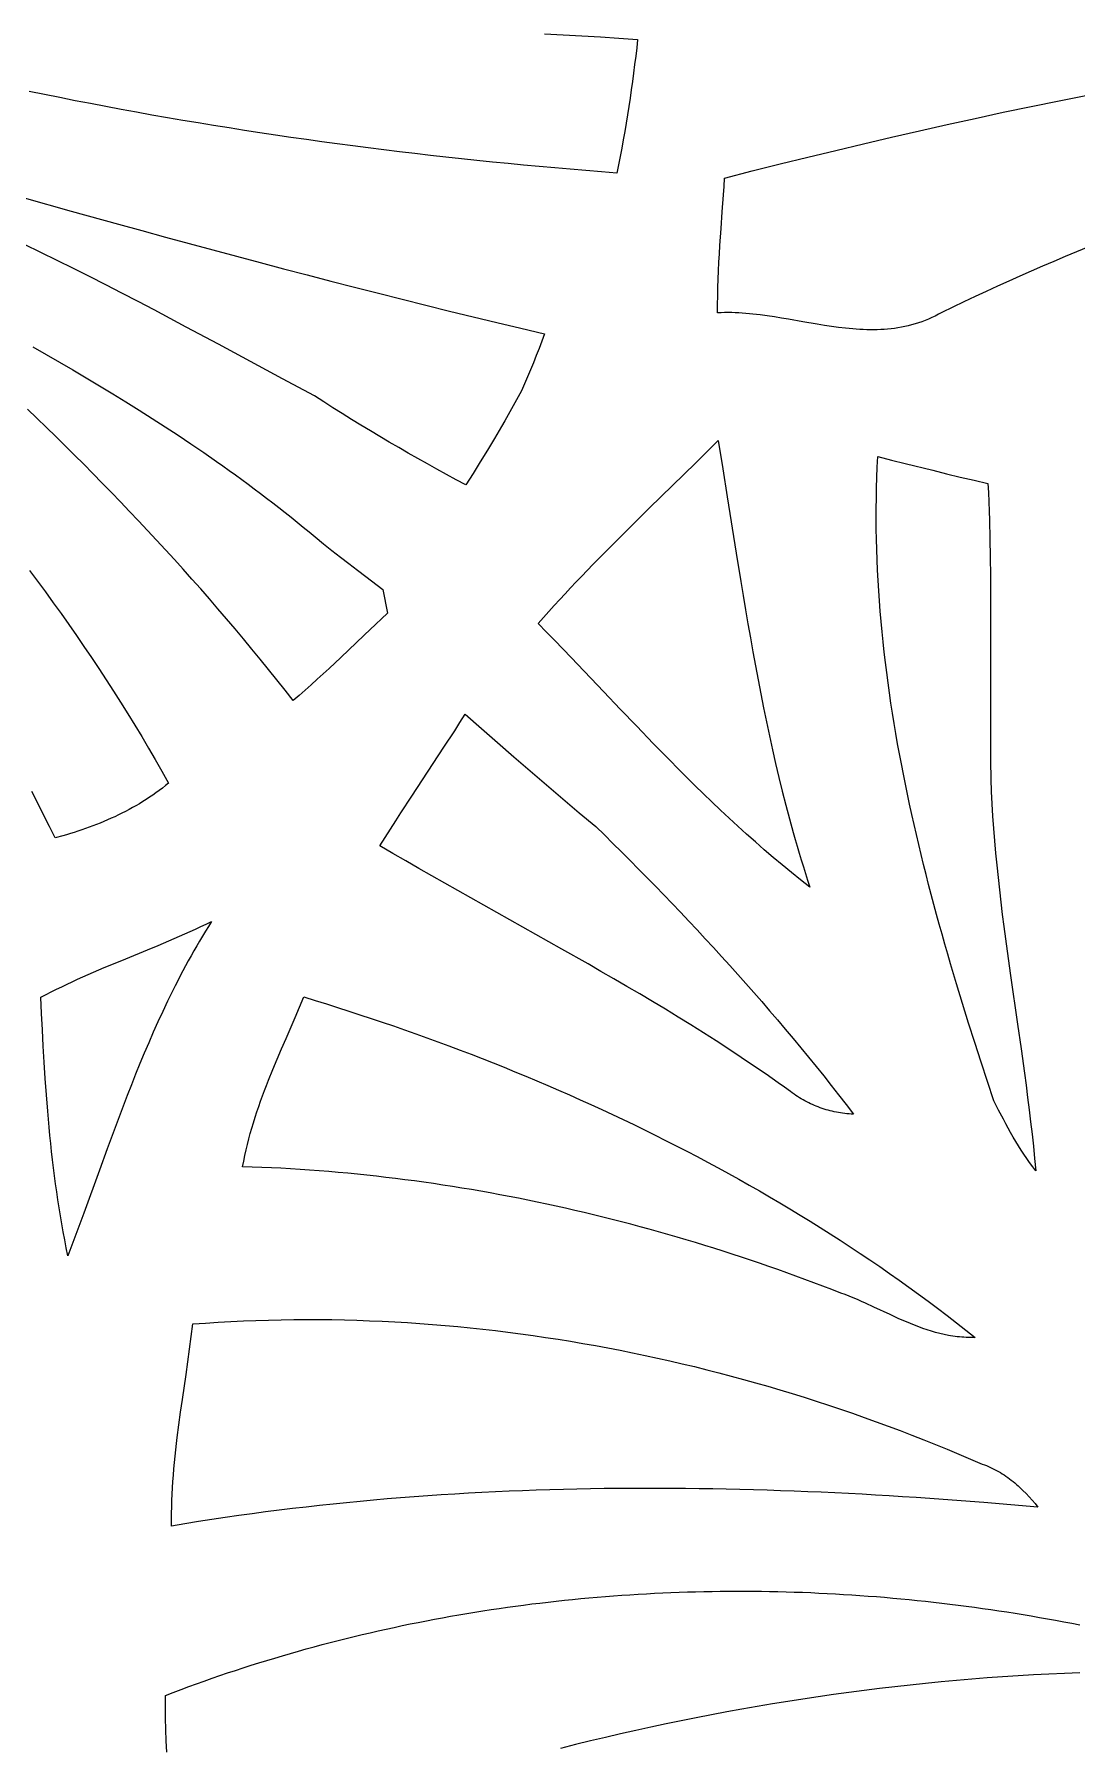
# Model space of a CAD drawing. Extents: x 138 to 547, y 3 to 737.
# Drawn here: x 371.9 to 429.9, y 589.6 to 684.8 of the extents above; entities that cross this region are included whole.
import ezdxf

# ---------------------------------------------------------------- set-up
doc = ezdxf.new("R2010")
doc.units = 0
doc.layers.add('LAYER_1', color=18, linetype='CONTINUOUS')

msp = doc.modelspace()

# ---------------------------------------------------------------- linework, layer by layer
at = {"layer": 'LAYER_1'}
for points in [[(400.271, 684.838), (401.31, 684.781), (402.349, 684.721), (403.388, 684.658), (404.426, 684.591), (405.464, 684.519), (405.411, 684.051), (405.355, 683.583), (405.297, 683.116), (405.236, 682.65), (405.173, 682.184), (405.108, 681.718), (405.04, 681.253), (404.969, 680.789), (404.896, 680.325), (404.82, 679.861), (404.742, 679.398), (404.662, 678.935), (404.578, 678.473), (404.492, 678.01), (404.404, 677.549), (404.313, 677.087), (403.446, 677.154), (402.58, 677.223), (401.714, 677.296), (400.848, 677.371), (399.982, 677.448), (399.117, 677.529), (398.251, 677.612), (397.386, 677.697), (396.521, 677.786), (395.656, 677.878), (394.791, 677.972), (393.927, 678.069), (393.063, 678.169), (392.199, 678.271), (391.336, 678.377), (390.473, 678.485), (389.61, 678.596), (388.747, 678.711), (387.885, 678.828), (387.024, 678.948), (386.162, 679.071), (385.301, 679.197), (384.441, 679.326), (383.581, 679.458), (382.721, 679.593), (381.862, 679.731), (381.003, 679.872), (380.145, 680.016), (379.287, 680.163), (378.43, 680.313), (377.573, 680.466), (376.717, 680.623), (375.861, 680.783), (375.006, 680.945), (374.152, 681.111), (373.298, 681.28), (372.444, 681.453), (371.592, 681.628)], [(430.517, 672.968), (429.885, 672.704), (429.255, 672.438), (428.625, 672.169), (427.997, 671.898), (427.369, 671.623), (426.743, 671.346), (426.118, 671.066), (425.494, 670.783), (424.871, 670.498), (424.249, 670.21), (423.628, 669.918), (423.008, 669.624), (422.39, 669.327), (422.207, 669.225), (422.023, 669.129), (421.838, 669.04), (421.653, 668.957), (421.467, 668.88), (421.28, 668.81), (421.093, 668.745), (420.905, 668.686), (420.716, 668.633), (420.527, 668.585), (420.337, 668.542), (420.147, 668.504), (419.956, 668.471), (419.765, 668.443), (419.573, 668.42), (419.381, 668.4), (419.188, 668.385), (418.995, 668.374), (418.801, 668.367), (418.607, 668.364), (418.413, 668.364), (418.218, 668.367), (418.023, 668.374), (417.827, 668.384), (417.631, 668.396), (417.435, 668.411), (417.239, 668.429), (417.042, 668.449), (416.648, 668.495), (416.253, 668.549), (415.857, 668.609), (415.46, 668.673), (414.665, 668.811), (413.87, 668.95), (413.472, 669.018), (413.074, 669.082), (412.677, 669.141), (412.28, 669.194), (412.081, 669.218), (411.883, 669.239), (411.685, 669.259), (411.488, 669.276), (411.29, 669.29), (411.093, 669.302), (410.896, 669.311), (410.699, 669.317), (410.502, 669.32), (410.306, 669.319), (410.11, 669.315), (409.914, 669.307), (409.914, 669.775), (409.92, 670.244), (409.931, 670.712), (409.947, 671.18), (409.967, 671.649), (409.99, 672.117), (410.017, 672.585), (410.047, 673.053), (410.111, 673.99), (410.178, 674.928), (410.244, 675.867), (410.275, 676.337), (410.304, 676.808), (411.848, 677.202), (413.394, 677.59), (414.941, 677.972), (416.49, 678.348), (418.04, 678.718), (419.592, 679.081), (421.145, 679.437), (422.7, 679.786), (424.257, 680.128), (425.814, 680.463), (427.374, 680.791), (428.935, 681.111), (430.497, 681.424)], [(371.319, 675.705), (373.939, 674.971), (376.562, 674.243), (377.874, 673.882), (379.187, 673.524), (380.5, 673.167), (381.814, 672.813), (383.129, 672.461), (384.444, 672.111), (385.76, 671.764), (387.076, 671.419), (388.393, 671.077), (389.711, 670.737), (391.03, 670.401), (392.349, 670.067), (393.669, 669.736), (394.99, 669.409), (396.312, 669.084), (397.634, 668.763), (398.957, 668.445), (400.282, 668.13), (400.131, 667.726), (399.978, 667.326), (399.822, 666.928), (399.664, 666.533), (399.501, 666.141), (399.336, 665.75), (399.165, 665.361), (398.991, 664.973), (398.811, 664.637), (398.63, 664.302), (398.445, 663.969), (398.259, 663.638), (398.07, 663.307), (397.88, 662.978), (397.494, 662.323), (397.102, 661.671), (396.706, 661.022), (396.307, 660.375), (395.907, 659.73), (395.368, 660.018), (394.83, 660.309), (394.294, 660.603), (393.76, 660.9), (393.227, 661.2), (392.695, 661.503), (392.165, 661.808), (391.637, 662.117), (391.111, 662.428), (390.586, 662.742), (390.063, 663.059), (389.541, 663.379), (389.021, 663.701), (388.503, 664.026), (387.987, 664.354), (387.472, 664.683), (385.691, 665.64), (383.909, 666.6), (382.127, 667.56), (380.341, 668.516), (379.447, 668.992), (378.552, 669.465), (377.656, 669.935), (376.757, 670.402), (375.858, 670.865), (374.956, 671.324), (374.053, 671.779), (373.147, 672.228), (372.239, 672.671), (371.329, 673.109)], [(371.791, 667.423), (372.539, 666.996), (373.286, 666.565), (374.03, 666.131), (374.772, 665.693), (375.512, 665.251), (376.249, 664.804), (376.982, 664.352), (377.713, 663.895), (378.441, 663.433), (379.165, 662.966), (379.886, 662.493), (380.602, 662.013), (381.315, 661.528), (382.024, 661.036), (382.376, 660.787), (382.728, 660.537), (383.078, 660.285), (383.428, 660.031), (383.776, 659.776), (384.122, 659.518), (384.468, 659.259), (384.812, 658.998), (385.155, 658.735), (385.497, 658.47), (385.838, 658.203), (386.177, 657.933), (386.514, 657.662), (386.851, 657.389), (387.185, 657.113), (387.519, 656.836), (387.983, 656.461), (388.45, 656.09), (388.918, 655.721), (389.389, 655.355), (389.861, 654.991), (390.333, 654.63), (391.281, 653.911), (391.54, 652.589), (391.212, 652.286), (390.885, 651.981), (390.234, 651.367), (388.937, 650.135), (388.286, 649.523), (387.958, 649.219), (387.629, 648.917), (387.298, 648.617), (386.965, 648.319), (386.63, 648.025), (386.291, 647.733), (385.839, 648.313), (385.383, 648.889), (384.924, 649.463), (384.461, 650.033), (383.996, 650.601), (383.527, 651.165), (383.056, 651.727), (382.582, 652.286), (382.104, 652.843), (381.624, 653.396), (381.141, 653.947), (380.655, 654.495), (380.167, 655.041), (379.676, 655.584), (379.182, 656.124), (378.686, 656.662), (378.187, 657.197), (377.686, 657.73), (377.183, 658.261), (376.677, 658.789), (376.169, 659.315), (375.659, 659.838), (375.146, 660.359), (374.632, 660.878), (374.115, 661.395), (373.596, 661.91), (373.076, 662.422), (372.553, 662.933), (372.029, 663.441), (371.503, 663.947)], [(371.605, 654.965), (372.052, 654.372), (372.494, 653.776), (372.933, 653.177), (373.367, 652.575), (373.798, 651.969), (374.224, 651.36), (374.645, 650.748), (375.062, 650.132), (375.475, 649.513), (375.884, 648.891), (376.288, 648.266), (376.687, 647.637), (377.082, 647.005), (377.472, 646.37), (377.858, 645.732), (378.239, 645.091), (378.615, 644.446), (378.987, 643.798), (379.354, 643.147), (379.182, 643.006), (379.008, 642.869), (378.831, 642.734), (378.652, 642.603), (378.472, 642.476), (378.289, 642.351), (378.104, 642.23), (377.917, 642.112), (377.729, 641.997), (377.538, 641.885), (377.346, 641.776), (377.153, 641.67), (376.958, 641.567), (376.761, 641.466), (376.563, 641.369), (376.363, 641.274), (376.163, 641.182), (375.961, 641.092), (375.757, 641.005), (375.553, 640.921), (375.348, 640.839), (375.142, 640.76), (374.935, 640.683), (374.727, 640.608), (374.519, 640.535), (374.31, 640.465), (374.1, 640.397), (373.89, 640.331), (373.679, 640.267), (373.468, 640.206), (373.045, 640.088), (372.724, 640.736), (372.399, 641.381), (372.07, 642.025), (371.737, 642.667)], [(379.248, 589.223), (379.221, 589.855), (379.202, 590.487), (379.189, 591.119), (379.184, 591.752), (379.184, 592.068), (379.187, 592.385), (379.616, 592.549), (380.046, 592.711), (380.476, 592.87), (380.908, 593.027), (381.34, 593.181), (381.773, 593.333), (382.207, 593.483), (382.641, 593.63), (383.076, 593.775), (383.512, 593.917), (383.948, 594.057), (384.385, 594.195), (384.823, 594.33), (385.262, 594.463), (385.701, 594.593), (386.14, 594.721), (386.581, 594.847), (387.022, 594.97), (387.463, 595.091), (387.905, 595.209), (388.348, 595.325), (388.792, 595.439), (389.235, 595.551), (389.68, 595.66), (390.125, 595.766), (390.57, 595.871), (391.016, 595.973), (391.463, 596.072), (391.91, 596.169), (392.357, 596.264), (392.805, 596.357), (393.253, 596.447), (393.702, 596.535), (394.151, 596.621), (394.601, 596.704), (395.051, 596.785), (395.502, 596.864), (395.953, 596.94), (396.404, 597.014), (396.856, 597.086), (397.308, 597.155), (397.76, 597.222), (398.213, 597.287), (398.666, 597.35), (399.119, 597.41), (399.573, 597.468), (400.026, 597.523), (400.481, 597.577), (400.935, 597.628), (401.39, 597.677), (401.845, 597.723), (402.3, 597.767), (402.755, 597.809), (403.211, 597.849), (403.667, 597.887), (404.123, 597.922), (404.579, 597.955), (405.036, 597.985), (405.492, 598.014), (405.949, 598.04), (406.406, 598.064), (406.863, 598.086), (407.32, 598.105), (407.777, 598.123), (408.234, 598.138), (408.692, 598.151), (409.149, 598.161), (409.607, 598.17), (410.064, 598.176), (410.522, 598.18), (410.979, 598.182), (411.437, 598.181), (411.895, 598.178), (412.352, 598.174), (412.81, 598.167), (413.267, 598.157), (413.725, 598.146), (414.182, 598.132), (414.64, 598.117), (415.097, 598.099), (415.554, 598.078), (416.012, 598.056), (416.469, 598.032), (416.926, 598.005), (417.382, 597.976), (417.839, 597.945), (418.296, 597.912), (418.752, 597.877), (419.208, 597.84), (419.664, 597.8), (420.12, 597.758), (420.576, 597.714), (421.031, 597.668), (421.486, 597.62), (421.941, 597.57), (422.396, 597.518), (422.851, 597.463), (423.305, 597.407), (423.759, 597.348), (424.212, 597.287), (424.666, 597.224), (425.118, 597.159), (425.571, 597.092), (426.023, 597.023), (426.475, 596.951), (426.927, 596.878), (427.378, 596.802), (427.829, 596.725), (428.28, 596.645), (428.73, 596.563), (429.179, 596.479), (429.629, 596.393), (430.077, 596.305)], [(430.076, 593.644), (429.217, 593.609), (428.357, 593.569), (427.498, 593.523), (426.639, 593.472), (425.781, 593.415), (424.923, 593.352), (424.065, 593.284), (423.208, 593.21), (422.351, 593.131), (421.495, 593.047), (420.64, 592.957), (419.785, 592.862), (418.93, 592.761), (418.076, 592.655), (417.223, 592.543), (416.37, 592.427), (415.519, 592.304), (414.667, 592.177), (413.817, 592.044), (412.967, 591.906), (412.118, 591.763), (411.27, 591.615), (410.423, 591.461), (409.577, 591.303), (408.731, 591.139), (407.886, 590.97), (407.043, 590.795), (406.2, 590.616), (405.358, 590.432), (404.518, 590.243), (403.678, 590.048), (402.839, 589.849), (402.002, 589.644), (401.165, 589.435)]]:
    msp.add_lwpolyline(points, dxfattribs=at)
for points in [[(415.05, 637.356), (414.791, 637.558), (414.533, 637.76), (414.021, 638.171), (413.513, 638.587), (413.01, 639.008), (412.511, 639.435), (412.017, 639.867), (411.526, 640.304), (411.039, 640.746), (410.556, 641.191), (410.076, 641.641), (409.599, 642.095), (409.124, 642.552), (408.653, 643.012), (408.184, 643.475), (407.717, 643.941), (407.253, 644.409), (406.79, 644.88), (406.329, 645.352), (405.41, 646.301), (404.496, 647.255), (403.584, 648.212), (401.761, 650.123), (400.847, 651.074), (400.388, 651.547), (399.928, 652.018), (400.224, 652.355), (400.523, 652.689), (400.823, 653.022), (401.125, 653.352), (401.429, 653.681), (401.734, 654.008), (402.041, 654.333), (402.35, 654.657), (402.971, 655.3), (403.596, 655.938), (404.226, 656.571), (404.859, 657.201), (405.495, 657.829), (406.132, 658.454), (407.409, 659.701), (408.684, 660.948), (409.319, 661.574), (409.952, 662.202), (410.205, 660.634), (410.454, 659.065), (410.952, 655.926), (411.206, 654.357), (411.335, 653.573), (411.467, 652.79), (411.601, 652.007), (411.737, 651.225), (411.877, 650.444), (412.02, 649.663), (412.167, 648.884), (412.318, 648.105), (412.474, 647.328), (412.634, 646.551), (412.799, 645.776), (412.97, 645.002), (413.146, 644.23), (413.329, 643.459), (413.518, 642.69), (413.714, 641.922), (413.917, 641.156), (414.127, 640.392), (414.235, 640.011), (414.345, 639.63), (414.458, 639.25), (414.572, 638.87), (414.688, 638.491), (414.807, 638.112), (414.927, 637.734)], [(427.628, 621.574), (427.454, 621.797), (427.285, 622.024), (427.121, 622.254), (426.962, 622.487), (426.808, 622.724), (426.658, 622.963), (426.512, 623.205), (426.369, 623.449), (426.228, 623.696), (426.091, 623.944), (425.955, 624.193), (425.822, 624.444), (425.558, 624.948), (425.296, 625.455), (424.937, 626.535), (424.581, 627.619), (424.23, 628.705), (423.884, 629.794), (423.544, 630.887), (423.211, 631.982), (422.885, 633.08), (422.724, 633.63), (422.566, 634.181), (422.41, 634.733), (422.256, 635.285), (422.104, 635.838), (421.954, 636.391), (421.807, 636.946), (421.662, 637.5), (421.52, 638.056), (421.38, 638.612), (421.244, 639.169), (421.11, 639.726), (420.978, 640.284), (420.85, 640.843), (420.725, 641.402), (420.602, 641.962), (420.483, 642.522), (420.368, 643.083), (420.255, 643.645), (420.146, 644.207), (420.04, 644.77), (419.938, 645.333), (419.84, 645.897), (419.745, 646.461), (419.654, 647.026), (419.567, 647.591), (419.483, 648.157), (419.404, 648.724), (419.329, 649.291), (419.258, 649.858), (419.191, 650.426), (419.129, 650.995), (419.071, 651.564), (419.017, 652.133), (418.968, 652.703), (418.924, 653.274), (418.884, 653.845), (418.849, 654.416), (418.819, 654.988), (418.794, 655.56), (418.774, 656.132), (418.759, 656.706), (418.749, 657.279), (418.745, 657.853), (418.745, 658.427), (418.751, 659.002), (418.763, 659.577), (418.78, 660.153), (418.803, 660.728), (418.831, 661.305), (419.597, 661.118), (420.363, 660.928), (421.893, 660.546), (422.659, 660.358), (423.425, 660.172), (424.193, 659.992), (424.962, 659.818), (424.985, 659.304), (425.006, 658.79), (425.024, 658.276), (425.041, 657.762), (425.067, 656.733), (425.086, 655.705), (425.099, 654.676), (425.107, 653.647), (425.11, 652.618), (425.111, 651.589), (425.101, 647.474), (425.1, 646.445), (425.103, 645.417), (425.109, 644.388), (425.12, 643.36), (425.148, 642.674), (425.183, 641.988), (425.225, 641.302), (425.273, 640.618), (425.328, 639.934), (425.389, 639.25), (425.454, 638.567), (425.525, 637.884), (425.601, 637.202), (425.68, 636.521), (425.764, 635.839), (425.85, 635.158), (425.94, 634.478), (426.031, 633.798), (426.221, 632.438), (426.611, 629.721), (426.805, 628.363), (426.993, 627.006), (427.084, 626.327), (427.173, 625.649), (427.259, 624.97), (427.341, 624.291), (427.42, 623.612), (427.494, 622.933), (427.564, 622.254)], [(417.476, 624.722), (417.354, 624.728), (417.233, 624.737), (417.114, 624.747), (416.994, 624.76), (416.876, 624.775), (416.758, 624.792), (416.642, 624.812), (416.526, 624.833), (416.411, 624.856), (416.296, 624.882), (416.183, 624.91), (416.07, 624.94), (415.958, 624.972), (415.847, 625.006), (415.736, 625.042), (415.626, 625.08), (415.518, 625.121), (415.409, 625.163), (415.302, 625.208), (415.195, 625.255), (415.09, 625.303), (414.984, 625.354), (414.88, 625.407), (414.776, 625.462), (414.674, 625.519), (414.571, 625.578), (414.47, 625.639), (414.369, 625.702), (414.269, 625.768), (414.17, 625.835), (414.072, 625.904), (413.974, 625.975), (413.635, 626.22), (413.294, 626.462), (412.953, 626.703), (412.61, 626.942), (411.922, 627.414), (411.23, 627.88), (410.535, 628.339), (409.836, 628.793), (409.133, 629.241), (408.428, 629.684), (407.72, 630.121), (407.009, 630.555), (406.296, 630.984), (405.581, 631.409), (404.863, 631.831), (404.144, 632.25), (403.423, 632.666), (402.701, 633.079), (401.253, 633.9), (399.802, 634.716), (396.898, 636.342), (395.447, 637.159), (394.723, 637.569), (394, 637.981), (393.278, 638.395), (392.558, 638.811), (391.839, 639.231), (391.122, 639.653), (391.411, 640.116), (391.703, 640.577), (391.996, 641.036), (392.291, 641.495), (392.887, 642.409), (393.486, 643.32), (394.685, 645.144), (395.28, 646.059), (395.575, 646.519), (395.869, 646.979), (396.765, 646.185), (397.665, 645.393), (398.567, 644.605), (399.473, 643.82), (400.382, 643.039), (401.295, 642.263), (402.212, 641.492), (403.133, 640.725), (403.612, 640.256), (404.09, 639.785), (404.566, 639.312), (405.04, 638.837), (405.513, 638.361), (405.984, 637.883), (406.453, 637.403), (406.921, 636.921), (407.386, 636.438), (407.85, 635.952), (408.312, 635.465), (408.772, 634.976), (409.229, 634.484), (409.685, 633.991), (410.138, 633.496), (410.59, 632.998), (411.039, 632.499), (411.486, 631.997), (411.93, 631.493), (412.372, 630.986), (412.812, 630.478), (413.249, 629.967), (413.684, 629.453), (414.116, 628.938), (414.546, 628.42), (414.973, 627.899), (415.397, 627.376), (415.819, 626.85), (416.237, 626.322), (416.653, 625.791), (417.066, 625.258)], [(381.741, 635.435), (381.572, 635.167), (381.405, 634.896), (381.241, 634.625), (381.079, 634.353), (380.919, 634.079), (380.761, 633.804), (380.606, 633.529), (380.453, 633.252), (380.302, 632.974), (380.153, 632.695), (380.005, 632.415), (379.86, 632.134), (379.717, 631.853), (379.575, 631.57), (379.297, 631.002), (379.026, 630.431), (378.761, 629.857), (378.502, 629.279), (378.249, 628.699), (378.001, 628.117), (377.757, 627.532), (377.518, 626.945), (377.283, 626.356), (377.052, 625.765), (376.823, 625.173), (376.598, 624.58), (376.375, 623.985), (375.935, 622.793), (375.5, 621.599), (374.634, 619.212), (374.196, 618.021), (373.975, 617.427), (373.751, 616.835), (373.661, 617.278), (373.575, 617.721), (373.492, 618.166), (373.413, 618.611), (373.337, 619.056), (373.265, 619.502), (373.196, 619.949), (373.13, 620.396), (373.067, 620.844), (373.008, 621.293), (372.951, 621.741), (372.897, 622.19), (372.846, 622.64), (372.797, 623.09), (372.751, 623.54), (372.707, 623.991), (372.665, 624.442), (372.626, 624.893), (372.553, 625.797), (372.488, 626.701), (372.43, 627.606), (372.377, 628.511), (372.33, 629.416), (372.286, 630.321), (372.246, 631.226), (372.535, 631.378), (372.824, 631.526), (373.115, 631.671), (373.407, 631.813), (373.7, 631.953), (373.994, 632.09), (374.289, 632.225), (374.585, 632.358), (375.179, 632.619), (375.775, 632.873), (376.373, 633.124), (376.973, 633.371), (378.174, 633.864), (378.773, 634.112), (379.372, 634.364), (379.968, 634.621), (380.562, 634.884), (380.858, 635.018), (381.153, 635.155), (381.447, 635.294)], [(424.256, 612.298), (424.129, 612.295), (424.002, 612.294), (423.876, 612.296), (423.751, 612.3), (423.626, 612.306), (423.502, 612.315), (423.378, 612.326), (423.255, 612.34), (423.132, 612.355), (423.01, 612.373), (422.888, 612.392), (422.767, 612.413), (422.526, 612.462), (422.287, 612.517), (422.05, 612.58), (421.814, 612.648), (421.579, 612.722), (421.346, 612.801), (421.114, 612.885), (420.883, 612.973), (420.653, 613.066), (420.423, 613.161), (420.195, 613.259), (419.967, 613.36), (419.513, 613.568), (418.607, 613.991), (418.153, 614.199), (417.926, 614.301), (417.698, 614.401), (417.469, 614.498), (417.24, 614.592), (417.01, 614.682), (416.779, 614.768), (416.279, 614.962), (415.779, 615.154), (415.277, 615.343), (414.775, 615.529), (414.272, 615.714), (413.768, 615.895), (413.263, 616.075), (412.758, 616.251), (412.251, 616.426), (411.744, 616.597), (411.236, 616.767), (410.727, 616.933), (410.218, 617.097), (409.707, 617.259), (409.196, 617.418), (408.684, 617.575), (408.171, 617.728), (407.658, 617.88), (407.144, 618.028), (406.629, 618.174), (406.114, 618.318), (405.598, 618.458), (405.081, 618.596), (404.564, 618.732), (404.046, 618.864), (403.527, 618.994), (403.008, 619.122), (402.488, 619.246), (401.968, 619.368), (401.447, 619.487), (400.925, 619.603), (400.403, 619.716), (399.88, 619.827), (399.357, 619.935), (398.833, 620.04), (398.309, 620.142), (397.785, 620.241), (397.259, 620.337), (396.734, 620.431), (396.208, 620.522), (395.681, 620.609), (395.154, 620.694), (394.627, 620.776), (394.099, 620.855), (393.571, 620.931), (393.043, 621.004), (392.514, 621.074), (391.984, 621.141), (391.455, 621.205), (390.925, 621.266), (390.395, 621.324), (389.864, 621.379), (389.333, 621.431), (388.802, 621.48), (388.271, 621.526), (387.739, 621.568), (387.207, 621.608), (386.675, 621.644), (386.143, 621.678), (385.61, 621.708), (385.077, 621.735), (384.544, 621.759), (384.011, 621.779), (383.478, 621.797), (383.535, 622.109), (383.598, 622.419), (383.666, 622.728), (383.739, 623.035), (383.817, 623.34), (383.899, 623.644), (383.985, 623.947), (384.076, 624.248), (384.17, 624.548), (384.268, 624.846), (384.369, 625.144), (384.473, 625.44), (384.58, 625.735), (384.69, 626.03), (384.802, 626.323), (384.917, 626.616), (385.153, 627.199), (385.395, 627.78), (385.641, 628.359), (385.891, 628.937), (386.393, 630.091), (386.641, 630.668), (386.886, 631.247), (387.512, 631.055), (388.137, 630.86), (388.762, 630.662), (389.385, 630.461), (390.009, 630.257), (390.631, 630.051), (391.252, 629.841), (391.873, 629.628), (392.493, 629.412), (393.112, 629.193), (393.73, 628.971), (394.347, 628.745), (394.963, 628.517), (395.578, 628.286), (396.192, 628.051), (396.805, 627.813), (397.416, 627.572), (398.027, 627.328), (398.636, 627.08), (399.244, 626.829), (399.851, 626.575), (400.456, 626.318), (401.06, 626.057), (401.663, 625.794), (402.264, 625.526), (402.864, 625.256), (403.463, 624.981), (404.06, 624.704), (404.655, 624.423), (405.249, 624.139), (405.841, 623.851), (406.431, 623.56), (407.02, 623.265), (407.607, 622.967), (408.193, 622.665), (408.776, 622.36), (409.358, 622.051), (409.938, 621.738), (410.516, 621.422), (411.092, 621.103), (411.666, 620.779), (412.239, 620.452), (412.809, 620.122), (413.377, 619.787), (413.943, 619.449), (414.507, 619.108), (415.069, 618.762), (415.628, 618.413), (416.185, 618.06), (416.741, 617.703), (417.293, 617.342), (417.844, 616.978), (418.392, 616.609), (418.938, 616.237), (419.481, 615.861), (420.022, 615.481), (420.56, 615.097), (421.096, 614.709), (421.629, 614.317), (422.16, 613.921), (422.688, 613.522), (423.214, 613.118), (423.736, 612.71)], [(427.74, 602.858), (426.238, 602.99), (424.734, 603.115), (423.982, 603.174), (423.229, 603.231), (422.476, 603.286), (421.723, 603.339), (420.97, 603.39), (420.216, 603.439), (419.462, 603.485), (418.708, 603.529), (417.953, 603.571), (417.198, 603.611), (416.444, 603.648), (415.689, 603.683), (414.933, 603.716), (414.178, 603.746), (413.422, 603.773), (412.667, 603.798), (411.911, 603.82), (411.155, 603.84), (410.399, 603.857), (409.644, 603.871), (408.888, 603.883), (408.132, 603.892), (407.375, 603.898), (406.619, 603.901), (405.863, 603.901), (405.107, 603.899), (404.351, 603.893), (403.595, 603.885), (402.84, 603.873), (402.084, 603.858), (401.328, 603.841), (400.573, 603.82), (399.817, 603.796), (399.062, 603.768), (398.307, 603.738), (397.552, 603.704), (396.797, 603.667), (396.042, 603.626), (395.288, 603.582), (394.534, 603.535), (393.78, 603.484), (393.026, 603.429), (392.273, 603.371), (391.52, 603.31), (390.767, 603.245), (390.014, 603.176), (389.262, 603.103), (388.51, 603.027), (387.759, 602.947), (387.008, 602.863), (386.257, 602.775), (385.507, 602.683), (384.757, 602.588), (384.008, 602.488), (383.259, 602.385), (382.51, 602.277), (381.762, 602.165), (381.014, 602.05), (380.267, 601.93), (379.521, 601.806), (379.519, 602.16), (379.522, 602.514), (379.529, 602.868), (379.54, 603.222), (379.555, 603.575), (379.574, 603.928), (379.597, 604.28), (379.623, 604.632), (379.652, 604.984), (379.685, 605.336), (379.719, 605.688), (379.757, 606.039), (379.796, 606.39), (379.838, 606.741), (379.927, 607.443), (380.022, 608.144), (380.121, 608.845), (380.325, 610.246), (380.427, 610.947), (380.526, 611.647), (380.62, 612.349), (380.709, 613.051), (381.411, 613.102), (382.113, 613.146), (382.815, 613.185), (383.517, 613.219), (384.22, 613.246), (384.922, 613.267), (385.625, 613.283), (386.327, 613.293), (387.03, 613.297), (387.733, 613.295), (388.435, 613.288), (389.138, 613.274), (389.84, 613.255), (390.542, 613.231), (391.245, 613.201), (391.946, 613.165), (392.648, 613.123), (393.349, 613.076), (394.05, 613.024), (394.75, 612.966), (395.45, 612.902), (396.15, 612.833), (396.849, 612.758), (397.548, 612.678), (398.246, 612.593), (398.943, 612.502), (399.64, 612.406), (400.336, 612.304), (401.031, 612.197), (401.726, 612.085), (402.42, 611.967), (403.113, 611.844), (403.805, 611.716), (404.497, 611.582), (405.187, 611.444), (405.877, 611.3), (406.565, 611.151), (407.253, 610.997), (407.939, 610.838), (408.624, 610.673), (409.308, 610.504), (409.991, 610.329), (410.673, 610.15), (411.354, 609.965), (412.033, 609.775), (412.711, 609.581), (413.387, 609.381), (414.062, 609.177), (414.736, 608.967), (415.408, 608.753), (416.079, 608.534), (416.749, 608.31), (417.416, 608.081), (418.082, 607.848), (418.747, 607.609), (419.409, 607.366), (420.071, 607.118), (420.73, 606.865), (421.387, 606.608), (422.043, 606.346), (422.697, 606.079), (423.349, 605.808), (423.999, 605.532), (424.647, 605.252), (424.765, 605.21), (424.882, 605.165), (424.997, 605.117), (425.111, 605.067), (425.223, 605.014), (425.334, 604.959), (425.443, 604.901), (425.551, 604.841), (425.657, 604.778), (425.761, 604.714), (425.865, 604.647), (425.966, 604.578), (426.067, 604.507), (426.166, 604.434), (426.264, 604.359), (426.36, 604.282), (426.455, 604.204), (426.549, 604.124), (426.642, 604.042), (426.733, 603.959), (426.912, 603.787), (427.086, 603.61), (427.256, 603.429), (427.421, 603.242), (427.583, 603.052)]]:
    msp.add_lwpolyline(points, close=True, dxfattribs=at)

doc.saveas('drawing.dxf')
